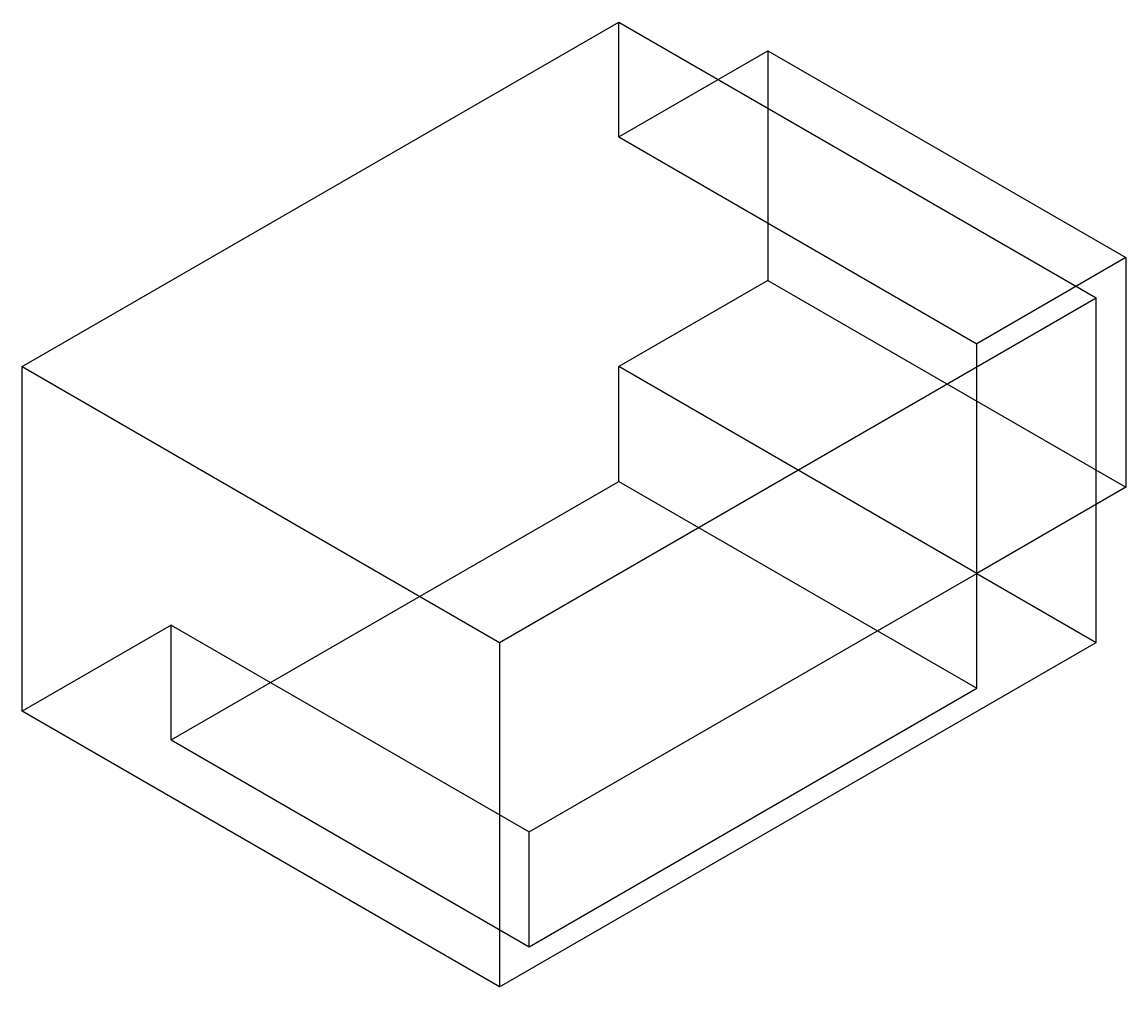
# Model space of a CAD drawing. Extents: x 0.8 to 48.9, y 4.9 to 46.9.
import ezdxf

# ---------------------------------------------------------------- set-up
doc = ezdxf.new("R2010")
doc.units = 0
doc.layers.get('0').update_dxf_attribs({"linetype": 'CONTINUOUS'})
doc.layers.add('RESULTADO', color=7, linetype='CONTINUOUS')
doc.layers.add('TRAZOS', color=7, linetype='CONTINUOUS')

msp = doc.modelspace()

# ---------------------------------------------------------------- linework, layer by layer
at = {"color": 7, "linetype": 'CONTINUOUS'}
for p, q in [((26.8119, 46.9265), (47.5965, 34.9265)), ((33.3071, 45.6765), (33.3071, 35.6765)), ((48.8956, 36.6765), (48.8956, 26.6765)), ((47.5965, 19.9265), (47.5965, 34.9265)), ((42.4004, 22.9265), (42.4004, 32.9265)), ((0.8312, 16.9265), (0.8312, 31.9265)), ((0.8312, 31.9265), (21.6158, 19.9265)), ((21.6158, 19.9265), (21.6158, 4.9265)), ((21.6158, 4.9265), (0.8312, 16.9265))]:
    msp.add_line(p, q, dxfattribs=at)
at = {"layer": 'RESULTADO', "color": 7, "linetype": 'CONTINUOUS'}
for p, q in [((0.8312, 31.9265), (26.8119, 46.9265)), ((33.3071, 45.6765), (48.8956, 36.6765)), ((21.6158, 19.9265), (47.5965, 34.9265)), ((21.6158, 4.9265), (47.5965, 19.9265))]:
    msp.add_line(p, q, dxfattribs=at)
at = {"layer": 'TRAZOS', "color": 7, "linetype": 'CONTINUOUS'}
for p, q in [((26.8119, 41.9265), (26.8119, 46.9265)), ((26.8119, 41.9265), (33.3071, 45.6765)), ((26.8119, 41.9265), (42.4004, 32.9265)), ((48.8956, 36.6765), (42.4004, 32.9265)), ((33.3071, 35.6765), (26.8119, 31.9265)), ((33.3071, 35.6765), (48.8956, 26.6765)), ((26.8119, 26.9265), (26.8119, 31.9265)), ((42.4004, 22.9265), (26.8119, 31.9265)), ((7.3264, 15.6765), (26.8119, 26.9265)), ((26.8119, 26.9265), (42.4004, 17.9265)), ((48.8956, 26.6765), (42.4004, 22.9265)), ((22.9148, 11.6765), (42.4004, 22.9265)), ((42.4004, 17.9265), (42.4004, 22.9265)), ((42.4004, 22.9265), (47.5965, 19.9265)), ((7.3264, 20.6765), (0.8312, 16.9265)), ((7.3264, 15.6765), (7.3264, 20.6765)), ((7.3264, 20.6765), (22.9148, 11.6765)), ((22.9148, 6.6765), (42.4004, 17.9265)), ((7.3264, 15.6765), (22.9148, 6.6765)), ((22.9148, 6.6765), (22.9148, 11.6765))]:
    msp.add_line(p, q, dxfattribs=at)

doc.saveas('drawing.dxf')
